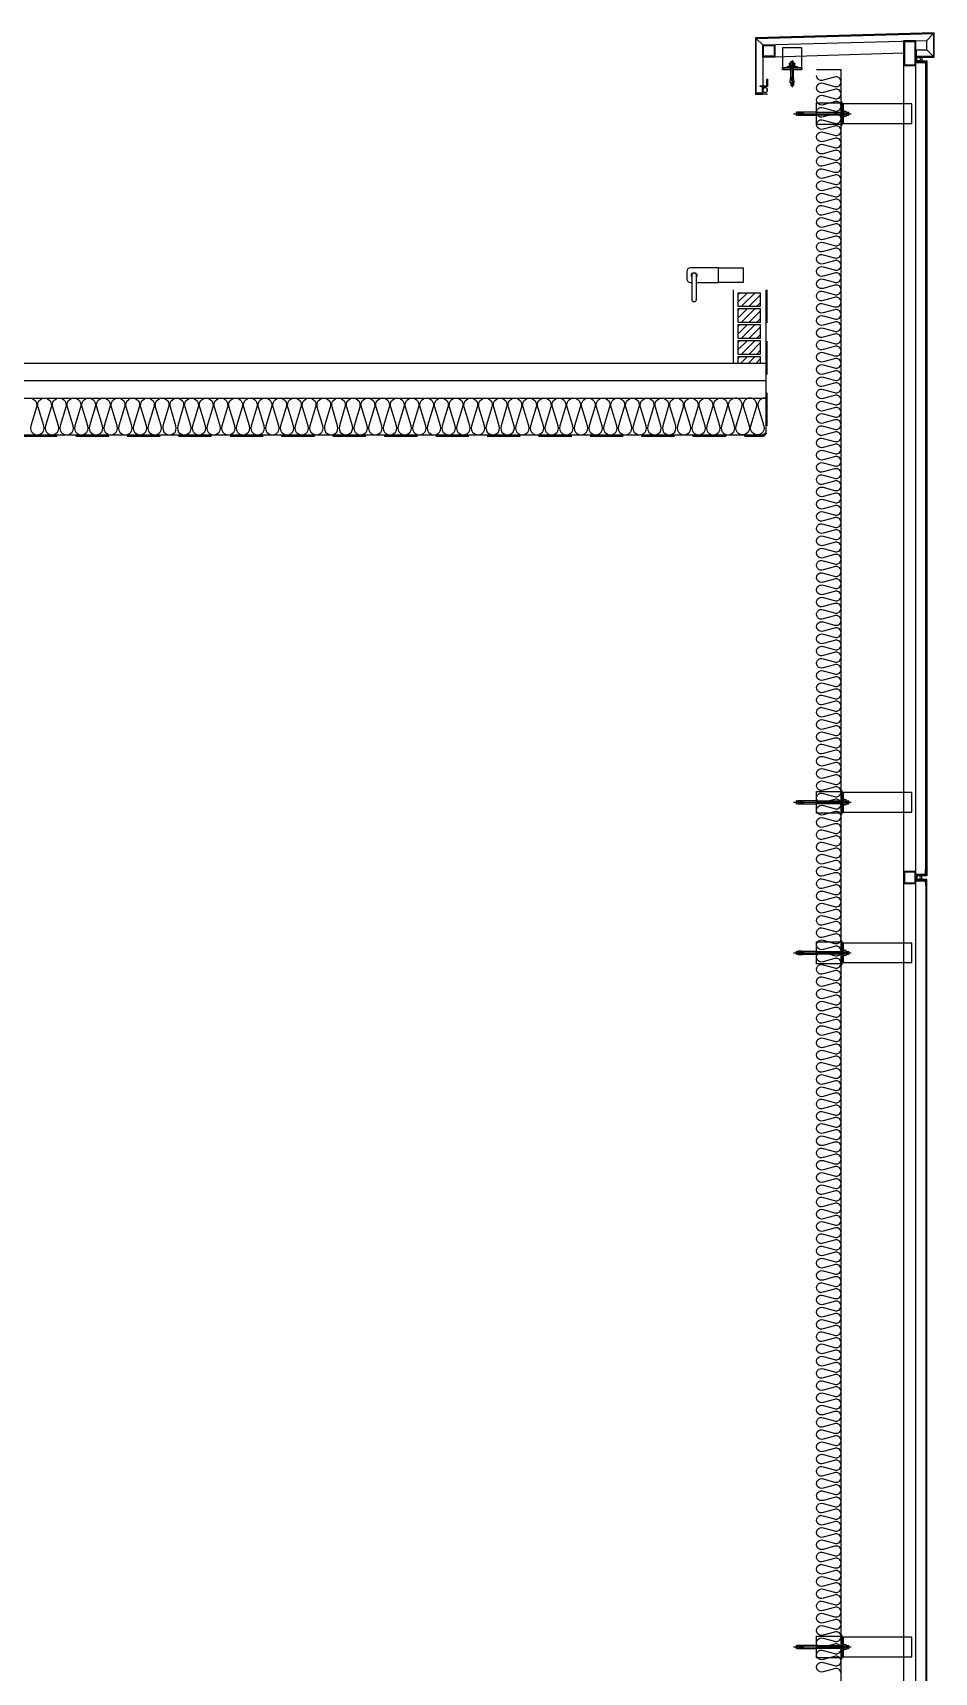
# Model space of a CAD drawing. Header units: millimetres. Extents: x 17311 to 801382, y -242618 to -104888.
# Drawn here: x 367261 to 370941, y -161025 to -154329 of the extents above; entities that cross this region are included whole.
import ezdxf

# ---------------------------------------------------------------- set-up
doc = ezdxf.new("R2010")
doc.units = ezdxf.units.MM
doc.header["$LTSCALE"] = 250
doc.linetypes.add('AUDIT_I_191120105348-3', pattern=[2.3, 1.5, -0.8])
doc.linetypes.add('HID', pattern=[2.8, 1.8, -1])
for name, color, linetype in [('0-Sheet', 7, 'Continuous'), ('A-ELE-7', 7, 'Continuous'), ('A-ETC-8', 8, 'Continuous'), ('A-FIN', 6, 'Continuous'), ('A-FIN-8', 8, 'Continuous'), ('A-FIN-9', 7, 'Continuous'), ('A-HAT', 252, 'Continuous'), ('A-HAT-WIREMESH', 9, 'g_mesh'), ('A-HID2', 4, 'AUDIT_I_191120105348-3'), ('A-WALL', 3, 'Continuous'), ('A-WP', 1, 'HID'), ('A-난간', 120, 'Continuous'), ('A-파라펫링', 7, 'Continuous'), ('ISL', 251, 'Continuous')]:
    doc.layers.add(name, color=color, linetype=linetype)
doc.styles.add('Gdim', font='')
doc.styles.get('Gdim').set_extended_font_data('Dotum')
doc.linetypes.add('g_mesh', pattern='A,10,-0.8,["X",Gdim,S=0.6,R=0,X=-0.15,Y=-0.3],-0.8', length=11.6)

# ---------------------------------------------------------------- blocks, each defined once
blk = doc.blocks.new('A$C632c858f')
at = {"layer": 'A-ETC-8'}
blk.add_arc((-2.8, 0), 24, 341.82483, 18.17517, dxfattribs=at)
blk.add_ellipse((34, 0), major_axis=(7.59, 0), ratio=0.987937, dxfattribs=at)
blk = doc.blocks.new('A$Cae507117')
at = {"layer": 'A-ETC-8'}
for points in [[(-50, 0), (-50, -50), (0, -50), (0, 0)], [(-46.8, -3.2), (-46.8, -46.8), (-3.2, -46.8), (-3.2, -3.2)]]:
    blk.add_lwpolyline(points, close=True, dxfattribs=at)
blk = doc.blocks.new('너트 M12')
for p, q in [((-9, 0), (9, 0)), ((-9.5, -9), (-9.5, -0.5)), ((9, -9.5), (-9, -9.5)), ((0, -8.3), (0, -1.2)), ((9.5, -0.5), (9.5, -9))]:
    blk.add_line(p, q)
for centre, start, end in [((-9, -0.5), 90, 180), ((-9, -9), 180, 270), ((9, -0.5), 0, 90), ((9, -9), 270, 0)]:
    blk.add_arc(centre, 0.5, start, end)
at = {"extrusion": (0, 0, -1)}
for centre, major_axis, ratio, start_param, end_param in [((-4.8, -0.9), (-4.75, 0.31), 0.185359, -0.024388, 3.141593), ((4.8, -0.9), (4.75, 0.31), 0.185108, 3.141593, 6.30754), ((-4.8, -8.6), (4.75, 0.31), 0.187111, 0, 3.166211), ((4.8, -8.6), (-4.75, 0.31), 0.185991, 3.117121, 6.283185)]:
    blk.add_ellipse(centre, major_axis=major_axis, ratio=ratio, start_param=start_param, end_param=end_param, dxfattribs=at)
blk = doc.blocks.new('A$C5ebcaad0')
at = {"layer": 'A-ETC-8'}
for p, q in [((-449, -225), (-214, -225)), ((-439, -220.5), (-439, -229.5)), ((-437, -219), (-437.5, -219)), ((-437.5, -231), (-437, -231)), ((-426, -220.5), (-437, -219)), ((-437, -231), (-426, -229.5)), ((-431.6, -219.7), (-431.6, -221.5)), ((-431.6, -228.5), (-431.6, -230.2)), ((-431.1, -222.3), (-429.3, -223.5)), ((-431.1, -227.7), (-429.3, -226.5)), ((-415.6, -218.7), (-430.6, -218.7)), ((-430.6, -231.2), (-415.6, -231.2)), ((-421.1, -224), (-427.7, -224)), ((-421.1, -226), (-427.7, -226)), ((-426, -220.5), (-412, -220.5)), ((-426, -229.5), (-412, -229.5)), ((-420.6, -223.5), (-420.6, -223)), ((-420.6, -227), (-420.6, -226.5)), ((-416.6, -227), (-416.6, -223)), ((-415.6, -218.7), (-412.6, -218.7)), ((-415.6, -231.2), (-412.6, -231.2)), ((-412.6, -218.7), (-412.6, -231.2)), ((-412, -231), (-412, -219)), ((-409, -219), (-412, -219)), ((-412, -231), (-409, -231)), ((-409, -231), (-409, -219)), ((-355, -219), (-409, -219)), ((-409, -231), (-355, -231)), ((-355, -219), (-245.5, -219)), ((-245.5, -231), (-355, -231)), ((-234.2, -229.5), (-224, -229.5)), ((-234, -219), (-225.5, -219)), ((-234, -220.5), (-224, -220.5)), ((-234, -231), (-225.5, -231)), ((-225.5, -231), (-225.5, -219)), ((-224, -220.5), (-225.5, -219)), ((-224, -229.5), (-225.5, -231)), ((-224, -229.5), (-224, -220.5))]:
    blk.add_line(p, q, dxfattribs=at)
for points in [[(-255, -180.5), (-255, -269.5), (-355, -269.5), (-355, -180.5)], [(33.5, -185), (-251.5, -185), (-251.5, -265), (33.5, -265)], [(-251.5, -265), (-245.5, -265), (-245.5, -185), (-251.5, -185)], [(-245.5, -210), (-245.5, -240), (-243.5, -240), (-243.5, -210)]]:
    blk.add_lwpolyline(points, close=True, dxfattribs=at)
blk.add_lwpolyline([(-251.5, -177.5), (-251.5, -272.5, -0.414214), (-252.5, -273.5), (-255, -273.5), (-255, -176.5), (-252.5, -176.5, -0.414214)], format="xyb", close=True, dxfattribs=at)
for centre, radius, start, end in [((-437.5, -220.5), 1.5, 90, 180), ((-437.5, -229.5), 1.5, 180, 270), ((-430.6, -219.7), 1, 90, 180), ((-430.6, -221.5), 1, 180, 236.30993), ((-430.6, -228.5), 1, 123.69007, 180), ((-430.6, -230.2), 1, 180, 270), ((-427.7, -221), 3, 236.30993, 270), ((-427.7, -229), 3, 90, 123.69007), ((-421.1, -223.5), 0.5, 270, 0), ((-421.1, -226.5), 0.5, 0, 90), ((-418.6, -223), 2, 90, 180), ((-418.6, -227), 2, 180, 270), ((-418.6, -223), 2, 0, 90), ((-418.6, -227), 2, 270, 0)]:
    blk.add_arc(centre, radius, start, end, dxfattribs=at)
at = {"layer": 'A-ETC-8', "xscale": -1, "rotation": 90}
blk.add_blockref('너트 M12', (-243.5, -225), dxfattribs=at)
blk = doc.blocks.new('M12-STUD ANCHOR')
at = {"layer": 'A-ETC-8'}
for p, q in [((17.8, 33.7), (17.8, 40.7)), ((28.2, 30.2), (18, 31.2)), ((18, 28.2), (18, 31.2)), ((18, 31.2), (29.2, 31.2)), ((28.2, 27.2), (18, 28.2)), ((28.7, 42.2), (19.2, 42.2)), ((28.7, 32.2), (19.2, 32.2)), ((22.7, 48), (23.9, 49.2)), ((34.7, 48), (22.7, 48)), ((22.7, -20.8), (22.7, 48)), ((23.3, 33.7), (23.3, 40.7)), ((33.5, 49.2), (23.9, 49.2)), ((23.9, -20.8), (23.9, 49.2)), ((28.2, 27.2), (28.2, 30.2)), ((39.5, 28.2), (28.2, 28.2)), ((28.7, 54.2), (28.7, -55.8)), ((28.7, 42.2), (38.2, 42.2)), ((28.7, 32.2), (38.2, 32.2)), ((29.2, 29.2), (29.2, 32.2)), ((39.5, 31.2), (29.2, 32.2)), ((39.5, 28.2), (29.2, 29.2)), ((33.5, 49.2), (34.7, 48)), ((33.5, -20.8), (33.5, 49.2)), ((34.2, 33.7), (34.2, 40.7)), ((34.7, -20.8), (34.7, 48)), ((39.5, 28.2), (39.5, 31.2)), ((39.7, 33.7), (39.7, 40.7)), ((20.5, -38.8), (21.7, -20.8)), ((28.7, -38.8), (20.5, -38.8)), ((21.7, -20.8), (24.3, -20.8)), ((22.7, -18.4), (34.7, -18.4)), ((22.7, -38.8), (22.7, -48.4)), ((22.7, -41.2), (34.7, -41.2)), ((22.7, -42.4), (34.7, -42.4)), ((22.7, -48.4), (28.7, -48.4)), ((28.7, -50.8), (22.7, -48.4)), ((28.7, -20.8), (24.8, -20.8)), ((25.8, -32.3), (32, -26.1)), ((26.2, -32.6), (32.3, -26.5)), ((31.1, -35.9), (27.5, -35.9)), ((31.1, -36.4), (27.5, -36.4)), ((35.7, -20.8), (28.7, -20.8)), ((31.1, -38.8), (28.7, -38.8)), ((28.7, -50.8), (34.7, -48.4)), ((34.7, -48.4), (28.7, -48.4)), ((32.3, -38.8), (36.9, -38.8)), ((34.7, -38.8), (34.7, -48.4)), ((36.9, -38.8), (35.7, -20.8))]:
    blk.add_line(p, q, dxfattribs=at)
for centre, radius, start, end in [((19.2, 40.7), 1.47, 90, 180), ((19.2, 33.7), 1.47, 180, 270), ((21.8, 40.7), 1.47, 360, 90), ((21.8, 33.7), 1.47, 270, 360), ((24.7, 40.7), 1.47, 90, 180), ((24.7, 33.7), 1.47, 180, 270), ((32.8, 40.7), 1.47, 360, 90), ((32.8, 33.7), 1.47, 270, 360), ((35.7, 40.7), 1.47, 90, 180), ((35.7, 33.7), 1.47, 180, 270), ((38.2, 40.7), 1.47, 360, 90), ((38.2, 33.7), 1.47, 270, 360), ((27.7, -21.9), 3.6, 161.96222, 315), ((27.7, -21.9), 3.12, 159.06665, 315), ((27.5, -34), 2.4, 135, 270), ((27.5, -34), 1.92, 135, 270), ((31.1, -25.3), 1.68, 315, 135), ((31.1, -25.3), 1.2, 315, 135), ((31.1, -37.6), 1.68, 314.41531, 90), ((31.1, -37.6), 1.2, 270, 90)]:
    blk.add_arc(centre, radius, start, end, dxfattribs=at)
blk = doc.blocks.new('A$C7453124a')
at = {"layer": 'A-ETC-8'}
for points in [[(-40, 88.4), (40, 88.4), (40, 0), (-40, 0)], [(-40, 8), (-40, 0), (40, 0), (40, 8)], [(-20, 8), (20, 8), (20, 12), (-20, 12)]]:
    blk.add_lwpolyline(points, close=True, dxfattribs=at)
blk.add_blockref('M12-STUD ANCHOR', (-28.7, -16.2), dxfattribs=at)
blk = doc.blocks.new('A$C74a2a393')
at = {"layer": 'A-ETC-8', "elevation": 0}
for points in [[(-50, -100), (-50, 0), (0, 0), (0, -100)], [(-46.8, -96.8), (-46.8, -3.2), (-3.2, -3.2), (-3.2, -96.8)]]:
    blk.add_lwpolyline(points, close=True, dxfattribs=at)
blk = doc.blocks.new('A$C2469f73b')
at = {"layer": '0-Sheet'}
for p, q in [((247, -97), (247, 127.1)), ((250, 130), (250, -100)), ((208, -73), (208, -70)), ((208, -70), (220, -70)), ((220, -73), (208, -73)), ((220, -100), (220, -73)), ((250, -100), (220, -100)), ((223, -70), (223, -97)), ((223, -97), (247, -97))]:
    blk.add_line(p, q, dxfattribs=at)
at = {"layer": 'A-ETC-8'}
for p, q in [((-450, 119.2), (-477, 147)), ((-477, 53), (-450, 80)), ((220, 100.9), (-450, 119.2)), ((-408, 53), (-408, 80)), ((218.5, 50.9), (-355, 67.8)), ((220, 100.9), (247, 127)), ((220, 50.9), (220, -70))]:
    blk.add_line(p, q, dxfattribs=at)
blk.add_lwpolyline([(-408, 80), (-450, 80), (-450, 119.2)], dxfattribs=at)
blk.add_lwpolyline([(-442, 31), (-407, 31), (-407, 42), (-405, 42), (-405, 29), (-440.3, 29, -0.226541), (-444, 25.3), (-444, 10.6), (-446, 10.6), (-446, 27, 0.414214)], format="xyb", close=True, dxfattribs=at)
blk.add_lwpolyline([(200, -70), (230, -70), (230, -67), (203, -67), (203, -40), (200, -40)], close=True, dxfattribs=at)
blk.add_arc((210, -163.7), 64.5, 81.08429, 98.91571, dxfattribs=at)
blk.add_ellipse((210, -83.5), major_axis=(0, 10), ratio=0.999542, dxfattribs=at)
at = {"layer": 'A-FIN-9'}
for p, q in [((-480, 50), (-480, 150)), ((-480, 150), (250, 130)), ((247, 127), (-477, 147)), ((-477, 147), (-477, 53)), ((-408, 50), (-480, 50)), ((-477, 53), (-405, 53)), ((-408, 43), (-408, 50)), ((-405, 43), (-408, 43)), ((-405, 53), (-405, 43))]:
    blk.add_line(p, q, dxfattribs=at)
at = {"layer": 'A-ETC-8'}
for name, p in [('A$C74a2a393', (-355, 116.6)), ('A$C7453124a', (100, 0)), ('A$Cae507117', (220, 100.9))]:
    blk.add_blockref(name, p, dxfattribs=at)
at = {"layer": 'A-ETC-8', "xscale": -1, "rotation": 180}
blk.add_blockref('A$C632c858f', (-450, 42.5), dxfattribs=at)
blk = doc.blocks.new('C49BE3F48')
at = {"layer": 'A-ELE-7', "color": 8}
blk.add_arc((100.4, -75), 11, 324.9032, 215.0968, dxfattribs=at)
at = {"layer": 'A-ETC-8', "color": 8, "elevation": 0}
blk.add_lwpolyline([(91.4, -105), (0, -105), (0, -45), (115, -45, -0.414214), (130, -60), (130, -90, -0.414214), (115, -105), (109.4, -105)], format="xyb", dxfattribs=at)
at = {"layer": 'A-HID2', "color": 5, "elevation": 0}
blk.add_lwpolyline([(0, -45), (-100, -45), (-100, -105), (0, -105)], dxfattribs=at)
at = {"layer": 'A-난간', "color": 8}
for p, q in [((91.4, -75), (91.4, -175)), ((109.4, -75), (109.4, -175))]:
    blk.add_line(p, q, dxfattribs=at)
for centre, start, end in [((100.4, -75), 0, 180), ((100.4, -175), 180, 0)]:
    blk.add_arc(centre, 9, start, end, dxfattribs=at)

msp = doc.modelspace()

# ---------------------------------------------------------------- hatches: boundary and pattern name
at = {"layer": 'A-HAT', "lineweight": -3}
h = msp.add_hatch(dxfattribs=at)
h.set_pattern_fill('ANSI31', color=256, scale=7, style=0)
h.set_pattern_definition([(45, (286441.855, -153069.361), (-15.715448, 15.715448), [])])
h.paths.add_polyline_path([(370140.7, -155391), (370230.7, -155391), (370230.7, -155448), (370140.7, -155448)])
h = msp.add_hatch(dxfattribs=at)
h.set_pattern_fill('ANSI31', color=256, scale=7, style=0)
h.set_pattern_definition([(45, (286441.855, -153134.361), (-15.715448, 15.715448), [])])
h.paths.add_polyline_path([(370140.7, -155456), (370230.7, -155456), (370230.7, -155513), (370140.7, -155513)])
h = msp.add_hatch(dxfattribs=at)
h.set_pattern_fill('ANSI31', color=256, scale=7, style=0)
h.set_pattern_definition([(45, (286441.855, -153199.361), (-15.715448, 15.715448), [])])
h.paths.add_polyline_path([(370140.7, -155521), (370230.7, -155521), (370230.7, -155578), (370140.7, -155578)])
h = msp.add_hatch(dxfattribs=at)
h.set_pattern_fill('ANSI31', color=256, scale=7, style=0)
h.set_pattern_definition([(45, (286441.855, -153264.361), (-15.715448, 15.715448), [])])
h.paths.add_polyline_path([(370140.7, -155586), (370230.7, -155586), (370230.7, -155643), (370140.7, -155643)])
h = msp.add_hatch(dxfattribs=at)
h.set_pattern_fill('ANSI31', color=256, scale=7, style=0)
h.set_pattern_definition([(45, (286441.855, -153329.361), (-15.715448, 15.715448), [])])
h.paths.add_polyline_path([(370140.7, -155651), (370230.7, -155651), (370230.7, -155679.5), (370140.7, -155679.5)])

# ---------------------------------------------------------------- linework, layer by layer
at = {"layer": 'A-ETC-8'}
for p, q in [((370815.7, -154461.7), (370815.7, -200799.5)), ((370865.7, -200799.5), (370865.7, -154461.7))]:
    msp.add_line(p, q, dxfattribs=at)
at = {"layer": 'A-ETC-8', "elevation": 0}
for points in [[(370902.7, -157768), (370867.7, -157768), (370867.7, -157779), (370865.7, -157779), (370865.7, -157766), (370901, -157766, -0.226541), (370904.7, -157762.3), (370904.7, -157747.6), (370906.7, -157747.6), (370906.7, -157764, 0.414214)], [(370902.7, -157791), (370867.7, -157791), (370867.7, -157780), (370865.7, -157780), (370865.7, -157793), (370901, -157793, 0.226541), (370904.7, -157796.6), (370904.7, -157811.3), (370906.7, -157811.3), (370906.7, -157795, -0.414214)]]:
    msp.add_lwpolyline(points, format="xyb", close=True, dxfattribs=at)
at = {"layer": 'A-FIN'}
for p, q in [((370120.7, -155679.5), (370120.7, -155379.5)), ((370252.7, -155679.5), (364578.7, -155679.5))]:
    msp.add_line(p, q, dxfattribs=at)
for points in [[(370869.7, -154448.5), (370869.7, -154444.5), (370910.7, -154444.5), (370910.7, -157772), (370869.7, -157772), (370869.7, -157768), (370906.7, -157768), (370906.7, -154448.5), (370869.7, -154448.5)], [(370869.7, -161218), (370869.7, -161222), (370910.7, -161222), (370910.7, -157787), (370869.7, -157787), (370869.7, -157791), (370906.7, -157791), (370906.7, -161218), (370869.7, -161218)]]:
    msp.add_lwpolyline(points, close=True, dxfattribs=at)
at = {"layer": 'A-FIN-8'}
for p, q in [((370252.7, -155379.5, 0), (370252.7, -155961.3, 0)), ((370252.7, -155379.5, 0), (370252.7, -155961.3, 0)), ((364078.9, -155971.5), (370242.4, -155971.5)), ((370242.4, -155971.5, 0), (370252.7, -155961.3, 0))]:
    msp.add_line(p, q, dxfattribs=at)
at = {"layer": 'A-HAT-WIREMESH', "ltscale": 0.6}
msp.add_line((370252.7, -155750.5), (364068.7, -155750.5), dxfattribs=at)
at = {"layer": 'A-WALL'}
for points in [[(370230.7, -155391), (370230.7, -155448), (370140.7, -155448), (370140.7, -155391)], [(370230.7, -155456), (370230.7, -155513), (370140.7, -155513), (370140.7, -155456)], [(370230.7, -155521), (370230.7, -155578), (370140.7, -155578), (370140.7, -155521)], [(370230.7, -155586), (370230.7, -155643), (370140.7, -155643), (370140.7, -155586)], [(370230.7, -155651), (370230.7, -155679.5), (370140.7, -155679.5), (370140.7, -155651)]]:
    msp.add_lwpolyline(points, close=True, dxfattribs=at)
at = {"layer": 'A-WP', "ltscale": 0.3}
for p, q in [((370257.7, -155379.5, 0), (370257.7, -155964.3, 0)), ((364075.8, -155976.5), (370245.5, -155976.5)), ((370245.5, -155976.5, 0), (370257.7, -155964.3, 0))]:
    msp.add_line(p, q, dxfattribs=at)
at = {"layer": 'ISL'}
for p, q in [((370460.7, -154479.5), (370560.7, -154479.5)), ((370560.7, -202279.5), (370560.7, -154479.5)), ((364068.7, -155821.5), (370252.7, -155821.5))]:
    msp.add_line(p, q, dxfattribs=at)
msp.add_lwpolyline([(370560.7, -161029.5, 0.524856), (370533.6, -161010.8), (370487.8, -161023.2, -1.449198), (370487.8, -160985.8), (370533.6, -160998.2, 0.524856), (370560.7, -160979.5, 0.524856), (370533.6, -160960.8), (370487.8, -160973.2, -1.449198), (370487.8, -160935.8), (370533.6, -160948.2, 0.524856), (370560.7, -160929.5, 0.524856), (370533.6, -160910.8), (370487.8, -160923.2, -1.449198), (370487.8, -160885.8), (370533.6, -160898.2, 0.524856), (370560.7, -160879.5, 0.524856), (370533.6, -160860.8), (370487.8, -160873.2, -1.449198), (370487.8, -160835.8), (370533.6, -160848.2, 0.524856), (370560.7, -160829.5, 0.524856), (370533.6, -160810.8), (370487.8, -160823.2, -1.449198), (370487.8, -160785.8), (370533.6, -160798.2, 0.524856), (370560.7, -160779.5, 0.524856), (370533.6, -160760.8), (370487.8, -160773.2, -1.449198), (370487.8, -160735.8), (370533.6, -160748.2, 0.524856), (370560.7, -160729.5, 0.524856), (370533.6, -160710.8), (370487.8, -160723.2, -1.449198), (370487.8, -160685.8), (370533.6, -160698.2, 0.524856), (370560.7, -160679.5, 0.524856), (370533.6, -160660.8), (370487.8, -160673.2, -1.449198), (370487.8, -160635.8), (370533.6, -160648.2, 0.524856), (370560.7, -160629.5, 0.524856), (370533.6, -160610.8), (370487.8, -160623.2, -1.449198), (370487.8, -160585.8), (370533.6, -160598.2, 0.524856), (370560.7, -160579.5, 0.524856), (370533.6, -160560.8), (370487.8, -160573.2, -1.449198), (370487.8, -160535.8), (370533.6, -160548.2, 0.524856), (370560.7, -160529.5, 0.524856), (370533.6, -160510.8), (370487.8, -160523.2, -1.449198), (370487.8, -160485.8), (370533.6, -160498.2, 0.524856), (370560.7, -160479.5, 0.524856), (370533.6, -160460.8), (370487.8, -160473.2, -1.449198), (370487.8, -160435.8), (370533.6, -160448.2, 0.524856), (370560.7, -160429.5, 0.524856), (370533.6, -160410.8), (370487.8, -160423.2, -1.449198), (370487.8, -160385.8), (370533.6, -160398.2, 0.524856), (370560.7, -160379.5, 0.524856), (370533.6, -160360.8), (370487.8, -160373.2, -1.449198), (370487.8, -160335.8), (370533.6, -160348.2, 0.524856), (370560.7, -160329.5, 0.524856), (370533.6, -160310.8), (370487.8, -160323.2, -0.524933), (370460.7, -160304.5, -0.524933), (370487.8, -160285.8), (370533.6, -160298.2, 0.524856), (370560.7, -160279.5, 0.524856), (370533.6, -160260.8), (370487.8, -160273.2, -1.449198), (370487.8, -160235.8), (370533.6, -160248.2, 0.524856), (370560.7, -160229.5, 0.524856), (370533.6, -160210.8), (370487.8, -160223.2, -1.449198), (370487.8, -160185.8), (370533.6, -160198.2, 0.524856), (370560.7, -160179.5, 0.524856), (370533.6, -160160.8), (370487.8, -160173.2, -1.449198), (370487.8, -160135.8), (370533.6, -160148.2, 0.524856), (370560.7, -160129.5, 0.524856), (370533.6, -160110.8), (370487.8, -160123.2, -1.449198), (370487.8, -160085.8), (370533.6, -160098.2, 0.524856), (370560.7, -160079.5, 0.524856), (370533.6, -160060.8), (370487.8, -160073.2, -1.449198), (370487.8, -160035.8), (370533.6, -160048.2, 0.524856), (370560.7, -160029.5, 0.524856), (370533.6, -160010.8), (370487.8, -160023.2, -1.449198), (370487.8, -159985.8), (370533.6, -159998.2, 0.524856), (370560.7, -159979.5, 0.524856), (370533.6, -159960.8), (370487.8, -159973.2, -1.449198), (370487.8, -159935.8), (370533.6, -159948.2, 0.524856), (370560.7, -159929.5, 0.524856), (370533.6, -159910.8), (370487.8, -159923.2, -1.449198), (370487.8, -159885.8), (370533.6, -159898.2, 0.524856), (370560.7, -159879.5, 0.524856), (370533.6, -159860.8), (370487.8, -159873.2, -1.449198), (370487.8, -159835.8), (370533.6, -159848.2, 0.524856), (370560.7, -159829.5, 0.524856), (370533.6, -159810.8), (370487.8, -159823.2, -1.449198), (370487.8, -159785.8), (370533.6, -159798.2, 0.524856), (370560.7, -159779.5, 0.524856), (370533.6, -159760.8), (370487.8, -159773.2, -1.449198), (370487.8, -159735.8), (370533.6, -159748.2, 0.524856), (370560.7, -159729.5, 0.524856), (370533.6, -159710.8), (370487.8, -159723.2, -1.449198), (370487.8, -159685.8), (370533.6, -159698.2, 0.524856), (370560.7, -159679.5, 0.524856), (370533.6, -159660.8), (370487.8, -159673.2, -1.449198), (370487.8, -159635.8), (370533.6, -159648.2, 0.524856), (370560.7, -159629.5, 0.524856), (370533.6, -159610.8), (370487.8, -159623.2, -1.449198), (370487.8, -159585.8), (370533.6, -159598.2, 0.524856), (370560.7, -159579.5, 0.524856), (370533.6, -159560.8), (370487.8, -159573.2, -1.449198), (370487.8, -159535.8), (370533.6, -159548.2, 0.524856), (370560.7, -159529.5, 0.524856), (370533.6, -159510.8), (370487.8, -159523.2, -1.449198), (370487.8, -159485.8), (370533.6, -159498.2, 0.524856), (370560.7, -159479.5, 0.524856), (370533.6, -159460.8), (370487.8, -159473.2, -1.449198), (370487.8, -159435.8), (370533.6, -159448.2, 0.524856), (370560.7, -159429.5, 0.524856), (370533.6, -159410.8), (370487.8, -159423.2, -1.449198), (370487.8, -159385.8), (370533.6, -159398.2, 0.524856), (370560.7, -159379.5, 0.524856), (370533.6, -159360.8), (370487.8, -159373.2, -1.449198), (370487.8, -159335.8), (370533.6, -159348.2, 0.524856), (370560.7, -159329.5, 0.524856), (370533.6, -159310.8), (370487.8, -159323.2, -1.449198), (370487.8, -159285.8), (370533.6, -159298.2, 0.524856), (370560.7, -159279.5, 0.524856), (370533.6, -159260.8), (370487.8, -159273.2, -1.449198), (370487.8, -159235.8), (370533.6, -159248.2, 0.524856), (370560.7, -159229.5, 0.524856), (370533.6, -159210.8), (370487.8, -159223.2, -1.449198), (370487.8, -159185.8), (370533.6, -159198.2, 0.524856), (370560.7, -159179.5, 0.524856), (370533.6, -159160.8), (370487.8, -159173.2, -1.449198), (370487.8, -159135.8), (370533.6, -159148.2, 0.524856), (370560.7, -159129.5, 0.524856), (370533.6, -159110.8), (370487.8, -159123.2, -1.449198), (370487.8, -159085.8), (370533.6, -159098.2, 0.524856), (370560.7, -159079.5, 0.524856), (370533.6, -159060.8), (370487.8, -159073.2, -1.449198), (370487.8, -159035.8), (370533.6, -159048.2, 0.524856), (370560.7, -159029.5, 0.524856), (370533.6, -159010.8), (370487.8, -159023.2, -1.449198), (370487.8, -158985.8), (370533.6, -158998.2, 0.524856), (370560.7, -158979.5, 0.524856), (370533.6, -158960.8), (370487.8, -158973.2, -1.449198), (370487.8, -158935.8), (370533.6, -158948.2, 0.524856), (370560.7, -158929.5, 0.524856), (370533.6, -158910.8), (370487.8, -158923.2, -1.449198), (370487.8, -158885.8), (370533.6, -158898.2, 0.524856), (370560.7, -158879.5, 0.524856), (370533.6, -158860.8), (370487.8, -158873.2, -1.449198), (370487.8, -158835.8), (370533.6, -158848.2, 0.524856), (370560.7, -158829.5, 0.524856), (370533.6, -158810.8), (370487.8, -158823.2, -1.449198), (370487.8, -158785.8), (370533.6, -158798.2, 0.524856), (370560.7, -158779.5, 0.524856), (370533.6, -158760.8), (370487.8, -158773.2, -1.449198), (370487.8, -158735.8), (370533.6, -158748.2, 0.524856), (370560.7, -158729.5, 0.524856), (370533.6, -158710.8), (370487.8, -158723.2, -1.449198), (370487.8, -158685.8), (370533.6, -158698.2, 0.524856), (370560.7, -158679.5, 0.524856), (370533.6, -158660.8), (370487.8, -158673.2, -1.449198), (370487.8, -158635.8), (370533.6, -158648.2, 0.524856), (370560.7, -158629.5, 0.524856), (370533.6, -158610.8), (370487.8, -158623.2, -1.449198), (370487.8, -158585.8), (370533.6, -158598.2, 0.524856), (370560.7, -158579.5, 0.524856), (370533.6, -158560.8), (370487.8, -158573.2, -1.449198), (370487.8, -158535.8), (370533.6, -158548.2, 0.524856), (370560.7, -158529.5, 0.524856), (370533.6, -158510.8), (370487.8, -158523.2, -1.449198), (370487.8, -158485.8), (370533.6, -158498.2, 0.524856), (370560.7, -158479.5, 0.524856), (370533.6, -158460.8), (370487.8, -158473.2, -1.449198), (370487.8, -158435.8), (370533.6, -158448.2, 0.524856), (370560.7, -158429.5, 0.524856), (370533.6, -158410.8), (370487.8, -158423.2, -1.449198), (370487.8, -158385.8), (370533.6, -158398.2, 0.524856), (370560.7, -158379.5, 0.524856), (370533.6, -158360.8), (370487.8, -158373.2, -1.449198), (370487.8, -158335.8), (370533.6, -158348.2, 0.524856), (370560.7, -158329.5, 0.524856), (370533.6, -158310.8), (370487.8, -158323.2, -1.449198), (370487.8, -158285.8), (370533.6, -158298.2, 0.524856), (370560.7, -158279.5, 0.524856), (370533.6, -158260.8), (370487.8, -158273.2, -1.449198), (370487.8, -158235.8), (370533.6, -158248.2, 0.524856), (370560.7, -158229.5, 0.524856), (370533.6, -158210.8), (370487.8, -158223.2, -1.449198), (370487.8, -158185.8), (370533.6, -158198.2, 0.524856), (370560.7, -158179.5, 0.524856), (370533.6, -158160.8), (370487.8, -158173.2, -1.449198), (370487.8, -158135.8), (370533.6, -158148.2, 0.524856), (370560.7, -158129.5, 0.524856), (370533.6, -158110.8), (370487.8, -158123.2, -1.449198), (370487.8, -158085.8), (370533.6, -158098.2, 0.524856), (370560.7, -158079.5, 0.524856), (370533.6, -158060.8), (370487.8, -158073.2, -1.449198), (370487.8, -158035.8), (370533.6, -158048.2, 0.524856), (370560.7, -158029.5, 0.524856), (370533.6, -158010.8), (370487.8, -158023.2, -1.449198), (370487.8, -157985.8), (370533.6, -157998.2, 0.524856), (370560.7, -157979.5, 0.524856), (370533.6, -157960.8), (370487.8, -157973.2, -1.449198), (370487.8, -157935.8), (370533.6, -157948.2, 0.524856), (370560.7, -157929.5, 0.524856), (370533.6, -157910.8), (370487.8, -157923.2, -1.449198), (370487.8, -157885.8), (370533.6, -157898.2, 0.524856), (370560.7, -157879.5, 0.524856), (370533.6, -157860.8), (370487.8, -157873.2, -1.449198), (370487.8, -157835.8), (370533.6, -157848.2, 0.524856), (370560.7, -157829.5, 0.524856), (370533.6, -157810.8), (370487.8, -157823.2, -1.449198), (370487.8, -157785.8), (370533.6, -157798.2, 0.524856), (370560.7, -157779.5, 0.524856), (370533.6, -157760.8), (370487.8, -157773.2, -1.449198), (370487.8, -157735.8), (370533.6, -157748.2, 0.524856), (370560.7, -157729.5, 0.524856), (370533.6, -157710.8), (370487.8, -157723.2, -1.449198), (370487.8, -157685.8), (370533.6, -157698.2, 0.524856), (370560.7, -157679.5, 0.524856), (370533.6, -157660.8), (370487.8, -157673.2, -1.449198), (370487.8, -157635.8), (370533.6, -157648.2, 0.524856), (370560.7, -157629.5, 0.524856), (370533.6, -157610.8), (370487.8, -157623.2, -1.449198), (370487.8, -157585.8), (370533.6, -157598.2, 0.524856), (370560.7, -157579.5, 0.524856), (370533.6, -157560.8), (370487.8, -157573.2, -1.449198), (370487.8, -157535.8), (370533.6, -157548.2, 0.524856), (370560.7, -157529.5, 0.524856), (370533.6, -157510.8), (370487.8, -157523.2, -1.449198), (370487.8, -157485.8), (370533.6, -157498.2, 0.524856), (370560.7, -157479.5, 0.524856), (370533.6, -157460.8), (370487.8, -157473.2, -1.449198), (370487.8, -157435.8), (370533.6, -157448.2, 0.524856), (370560.7, -157429.5, 0.524856), (370533.6, -157410.8), (370487.8, -157423.2, -1.449198), (370487.8, -157385.8), (370533.6, -157398.2, 0.524856), (370560.7, -157379.5, 0.524856), (370533.6, -157360.8), (370487.8, -157373.2, -1.449198), (370487.8, -157335.8), (370533.6, -157348.2, 0.524856), (370560.7, -157329.5, 0.524856), (370533.6, -157310.8), (370487.8, -157323.2, -1.449198), (370487.8, -157285.8), (370533.6, -157298.2, 0.524856), (370560.7, -157279.5, 0.524856), (370533.6, -157260.8), (370487.8, -157273.2, -1.449198), (370487.8, -157235.8), (370533.6, -157248.2, 0.524856), (370560.7, -157229.5, 0.524856), (370533.6, -157210.8), (370487.8, -157223.2, -1.449198), (370487.8, -157185.8), (370533.6, -157198.2, 0.524856), (370560.7, -157179.5, 0.524856), (370533.6, -157160.8), (370487.8, -157173.2, -1.449198), (370487.8, -157135.8), (370533.6, -157148.2, 0.524856), (370560.7, -157129.5, 0.524856), (370533.6, -157110.8), (370487.8, -157123.2, -1.449198), (370487.8, -157085.8), (370533.6, -157098.2, 0.524856), (370560.7, -157079.5, 0.524856), (370533.6, -157060.8), (370487.8, -157073.2, -1.449198), (370487.8, -157035.8), (370533.6, -157048.2, 0.524856), (370560.7, -157029.5, 0.524856), (370533.6, -157010.8), (370487.8, -157023.2, -1.449198), (370487.8, -156985.8), (370533.6, -156998.2, 0.524856), (370560.7, -156979.5, 0.524856), (370533.6, -156960.8), (370487.8, -156973.2, -1.449198), (370487.8, -156935.8), (370533.6, -156948.2, 0.524856), (370560.7, -156929.5, 0.524856), (370533.6, -156910.8), (370487.8, -156923.2, -1.449198), (370487.8, -156885.8), (370533.6, -156898.2, 0.524856), (370560.7, -156879.5, 0.524856), (370533.6, -156860.8), (370487.8, -156873.2, -1.449198), (370487.8, -156835.8), (370533.6, -156848.2, 0.524856), (370560.7, -156829.5, 0.524856), (370533.6, -156810.8), (370487.8, -156823.2, -1.449198), (370487.8, -156785.8), (370533.6, -156798.2, 0.524856), (370560.7, -156779.5, 0.524856), (370533.6, -156760.8), (370487.8, -156773.2, -1.449198), (370487.8, -156735.8), (370533.6, -156748.2, 0.524856), (370560.7, -156729.5, 0.524856), (370533.6, -156710.8), (370487.8, -156723.2, -1.449198), (370487.8, -156685.8), (370533.6, -156698.2, 0.524856), (370560.7, -156679.5, 0.524856), (370533.6, -156660.8), (370487.8, -156673.2, -1.449198), (370487.8, -156635.8), (370533.6, -156648.2, 0.524856), (370560.7, -156629.5, 0.524856), (370533.6, -156610.8), (370487.8, -156623.2, -1.449198), (370487.8, -156585.8), (370533.6, -156598.2, 0.524856), (370560.7, -156579.5, 0.524856), (370533.6, -156560.8), (370487.8, -156573.2, -1.449198), (370487.8, -156535.8), (370533.6, -156548.2, 0.524856), (370560.7, -156529.5, 0.524856), (370533.6, -156510.8), (370487.8, -156523.2, -1.449198), (370487.8, -156485.8), (370533.6, -156498.2, 0.524856), (370560.7, -156479.5, 0.524856), (370533.6, -156460.8), (370487.8, -156473.2, -1.449198), (370487.8, -156435.8), (370533.6, -156448.2, 0.524856), (370560.7, -156429.5, 0.524856), (370533.6, -156410.8), (370487.8, -156423.2, -1.449198), (370487.8, -156385.8), (370533.6, -156398.2, 0.524856), (370560.7, -156379.5, 0.524856), (370533.6, -156360.8), (370487.8, -156373.2, -1.449198), (370487.8, -156335.8), (370533.6, -156348.2, 0.524856), (370560.7, -156329.5, 0.524856), (370533.6, -156310.8), (370487.8, -156323.2, -1.449198), (370487.8, -156285.8), (370533.6, -156298.2, 0.524856), (370560.7, -156279.5, 0.524856), (370533.6, -156260.8), (370487.8, -156273.2, -1.449198), (370487.8, -156235.8), (370533.6, -156248.2, 0.524856), (370560.7, -156229.5, 0.524856), (370533.6, -156210.8), (370487.8, -156223.2, -1.449198), (370487.8, -156185.8), (370533.6, -156198.2, 0.524856), (370560.7, -156179.5, 0.524856), (370533.6, -156160.8), (370487.8, -156173.2, -1.449198), (370487.8, -156135.8), (370533.6, -156148.2, 0.524856), (370560.7, -156129.5, 0.524856), (370533.6, -156110.8), (370487.8, -156123.2, -1.449198), (370487.8, -156085.8), (370533.6, -156098.2, 0.524856), (370560.7, -156079.5, 0.524856), (370533.6, -156060.8), (370487.8, -156073.2, -1.449198), (370487.8, -156035.8), (370533.6, -156048.2, 0.524856), (370560.7, -156029.5, 0.524856), (370533.6, -156010.8), (370487.8, -156023.2, -1.449198), (370487.8, -155985.8), (370533.6, -155998.2, 0.524856), (370560.7, -155979.5, 0.524856), (370533.6, -155960.8), (370487.8, -155973.2, -1.449198), (370487.8, -155935.8), (370533.6, -155948.2, 0.524856), (370560.7, -155929.5, 0.524856), (370533.6, -155910.8), (370487.8, -155923.2, -1.449198), (370487.8, -155885.8), (370533.6, -155898.2, 0.524856), (370560.7, -155879.5, 0.524856), (370533.6, -155860.8), (370487.8, -155873.2, -1.449198), (370487.8, -155835.8), (370533.6, -155848.2, 0.524856), (370560.7, -155829.5, 0.524856), (370533.6, -155810.8), (370487.8, -155823.2, -1.449198), (370487.8, -155785.8), (370533.6, -155798.2, 0.524856), (370560.7, -155779.5, 0.524856), (370533.6, -155760.8), (370487.8, -155773.2, -1.449198), (370487.8, -155735.8), (370533.6, -155748.2, 0.524856), (370560.7, -155729.5, 0.524856), (370533.6, -155710.8), (370487.8, -155723.2, -1.449198), (370487.8, -155685.8), (370533.6, -155698.2, 0.524856), (370560.7, -155679.5, 0.524856), (370533.6, -155660.8), (370487.8, -155673.2, -1.449198), (370487.8, -155635.8), (370533.6, -155648.2, 0.524856), (370560.7, -155629.5, 0.524856), (370533.6, -155610.8), (370487.8, -155623.2, -1.449198), (370487.8, -155585.8), (370533.6, -155598.2, 0.524856), (370560.7, -155579.5, 0.524856), (370533.6, -155560.8), (370487.8, -155573.2, -1.449198), (370487.8, -155535.8), (370533.6, -155548.2, 0.524856), (370560.7, -155529.5, 0.524856), (370533.6, -155510.8), (370487.8, -155523.2, -1.449198), (370487.8, -155485.8), (370533.6, -155498.2, 0.524856), (370560.7, -155479.5, 0.524856), (370533.6, -155460.8), (370487.8, -155473.2, -1.449198), (370487.8, -155435.8), (370533.6, -155448.2, 0.524856), (370560.7, -155429.5, 0.524856), (370533.6, -155410.8), (370487.8, -155423.2, -1.449198), (370487.8, -155385.8), (370533.6, -155398.2, 0.524856), (370560.7, -155379.5, 0.524856), (370533.6, -155360.8), (370487.8, -155373.2, -1.449198), (370487.8, -155335.8), (370533.6, -155348.2, 0.524856), (370560.7, -155329.5, 0.524856), (370533.6, -155310.8), (370487.8, -155323.2, -1.449198), (370487.8, -155285.8), (370533.6, -155298.2, 0.524856), (370560.7, -155279.5, 0.524856), (370533.6, -155260.8), (370487.8, -155273.2, -1.449198), (370487.8, -155235.8), (370533.6, -155248.2, 0.524856), (370560.7, -155229.5, 0.524856), (370533.6, -155210.8), (370487.8, -155223.2, -1.449198), (370487.8, -155185.8), (370533.6, -155198.2, 0.524856), (370560.7, -155179.5, 0.524856), (370533.6, -155160.8), (370487.8, -155173.2, -1.449198), (370487.8, -155135.8), (370533.6, -155148.2, 0.524856), (370560.7, -155129.5, 0.524856), (370533.6, -155110.8), (370487.8, -155123.2, -1.449198), (370487.8, -155085.8), (370533.6, -155098.2, 0.524856), (370560.7, -155079.5, 0.524856), (370533.6, -155060.8), (370487.8, -155073.2, -1.449198), (370487.8, -155035.8), (370533.6, -155048.2, 0.524856), (370560.7, -155029.5, 0.524856), (370533.6, -155010.8), (370487.8, -155023.2, -1.449198), (370487.8, -154985.8), (370533.6, -154998.2, 0.524856), (370560.7, -154979.5, 0.524856), (370533.6, -154960.8), (370487.8, -154973.2, -1.449198), (370487.8, -154935.8), (370533.6, -154948.2, 0.524856), (370560.7, -154929.5, 0.524856), (370533.6, -154910.8), (370487.8, -154923.2, -1.449198), (370487.8, -154885.8), (370533.6, -154898.2, 0.524856), (370560.7, -154879.5, 0.524856), (370533.6, -154860.8), (370487.8, -154873.2, -1.449198), (370487.8, -154835.8), (370533.6, -154848.2, 0.524856), (370560.7, -154829.5, 0.524856), (370533.6, -154810.8), (370487.8, -154823.2, -1.449198), (370487.8, -154785.8), (370533.6, -154798.2, 0.524856), (370560.7, -154779.5, 0.524856), (370533.6, -154760.8), (370487.8, -154773.2, -1.449198), (370487.8, -154735.8), (370533.6, -154748.2, 0.524856), (370560.7, -154729.5, 0.524856), (370533.6, -154710.8), (370487.8, -154723.2, -1.449198), (370487.8, -154685.8), (370533.6, -154698.2, 0.524856), (370560.7, -154679.5, 0.524856), (370533.6, -154660.8), (370487.8, -154673.2, -1.449198), (370487.8, -154635.8), (370533.6, -154648.2, 0.524856), (370560.7, -154629.5, 0.524856), (370533.6, -154610.8), (370487.8, -154623.2, -1.449198), (370487.8, -154585.8), (370533.6, -154598.2, 0.524856), (370560.7, -154579.5, 0.524856), (370533.6, -154560.8), (370487.8, -154573.2, -1.449198), (370487.8, -154535.8), (370533.6, -154548.2, 0.524856), (370560.7, -154529.5, 0.524856), (370533.6, -154510.8), (370487.8, -154523.2, -0.524933), (370460.7, -154504.5, -0.524933)], format="xyb", dxfattribs=at)
at = {"layer": 'ISL', "elevation": 0}
for points in [[(367248.7, -155821.5, -0.509267), (367275.2, -155857.8), (367252.2, -155935.1, 1.372593), (367305.2, -155935.1), (367282.2, -155857.8, -0.509267), (367308.7, -155821.5, -0.509267), (367335.2, -155857.8), (367312.2, -155935.1, 1.372593), (367365.2, -155935.1), (367342.2, -155857.8, -0.509267), (367368.7, -155821.5, -0.509267), (367395.2, -155857.8), (367372.2, -155935.1, 1.372593), (367425.2, -155935.1), (367402.2, -155857.8, -0.509267), (367428.7, -155821.5, -0.509267), (367455.2, -155857.8), (367432.2, -155935.1, 1.372593), (367485.2, -155935.1), (367462.2, -155857.8, -0.509267), (367488.7, -155821.5, -0.509267), (367515.2, -155857.8), (367492.2, -155935.1, 1.372593), (367545.2, -155935.1), (367522.2, -155857.8, -0.509267), (367548.7, -155821.5, -0.509267), (367575.2, -155857.8), (367552.2, -155935.1, 1.372593), (367605.2, -155935.1), (367582.2, -155857.8, -0.509267), (367608.7, -155821.5, -0.509267), (367635.2, -155857.8), (367612.2, -155935.1, 1.372593), (367665.2, -155935.1), (367642.2, -155857.8, -0.509267), (367668.7, -155821.5, -0.509267), (367695.2, -155857.8), (367672.2, -155935.1, 1.372593), (367725.2, -155935.1), (367702.2, -155857.8, -0.509267), (367728.7, -155821.5, -0.509267), (367755.2, -155857.8), (367732.2, -155935.1, 1.372593), (367785.2, -155935.1), (367762.2, -155857.8, -0.509267), (367788.7, -155821.5, -0.509267), (367815.2, -155857.8), (367792.2, -155935.1, 1.372593), (367845.2, -155935.1), (367822.2, -155857.8, -0.509267), (367848.7, -155821.5, -0.509267), (367875.2, -155857.8), (367852.2, -155935.1, 1.372593), (367905.2, -155935.1), (367882.2, -155857.8, -0.509267), (367908.7, -155821.5, -0.509267), (367935.2, -155857.8), (367912.2, -155935.1, 1.372593), (367965.2, -155935.1), (367942.2, -155857.8, -0.509267), (367968.7, -155821.5, -0.509267), (367995.2, -155857.8), (367972.2, -155935.1, 1.372593), (368025.2, -155935.1), (368002.2, -155857.8, -0.509267), (368028.7, -155821.5, -0.509267), (368055.2, -155857.8), (368032.2, -155935.1, 1.372593), (368085.2, -155935.1), (368062.2, -155857.8, -0.509267), (368088.7, -155821.5, -0.509267), (368115.2, -155857.8), (368092.2, -155935.1, 1.372593), (368145.2, -155935.1), (368122.2, -155857.8, -0.509267), (368148.7, -155821.5, -0.509267), (368175.2, -155857.8), (368152.2, -155935.1, 1.372593), (368205.2, -155935.1), (368182.2, -155857.8, -0.509267), (368208.7, -155821.5, -0.509267), (368235.2, -155857.8), (368212.2, -155935.1, 1.372593), (368265.2, -155935.1), (368242.2, -155857.8, -0.509267), (368268.7, -155821.5, -0.509267), (368295.2, -155857.8), (368272.2, -155935.1, 1.372593), (368325.2, -155935.1), (368302.2, -155857.8, -0.509267), (368328.7, -155821.5, -0.509267), (368355.2, -155857.8), (368332.2, -155935.1, 1.372593), (368385.2, -155935.1), (368362.2, -155857.8, -0.509267), (368388.7, -155821.5, -0.509267), (368415.2, -155857.8), (368392.2, -155935.1, 1.372593), (368445.2, -155935.1), (368422.2, -155857.8, -0.509267), (368448.7, -155821.5, -0.509267), (368475.2, -155857.8), (368452.2, -155935.1, 1.372593), (368505.2, -155935.1), (368482.2, -155857.8, -0.509267), (368508.7, -155821.5, -0.509267), (368535.2, -155857.8), (368512.2, -155935.1, 1.372593), (368565.2, -155935.1), (368542.2, -155857.8, -0.509267), (368568.7, -155821.5, -0.509267), (368595.2, -155857.8), (368572.2, -155935.1, 1.372593), (368625.2, -155935.1), (368602.2, -155857.8, -0.509267), (368628.7, -155821.5, -0.509267), (368655.2, -155857.8), (368632.2, -155935.1, 1.372593), (368685.2, -155935.1), (368662.2, -155857.8, -0.509267), (368688.7, -155821.5, -0.509267), (368715.2, -155857.8), (368692.2, -155935.1, 1.372593), (368745.2, -155935.1), (368722.2, -155857.8, -0.509267), (368748.7, -155821.5, -0.509267), (368775.2, -155857.8), (368752.2, -155935.1, 1.372593), (368805.2, -155935.1), (368782.2, -155857.8, -0.509267), (368808.7, -155821.5, -0.509267), (368835.2, -155857.8), (368812.2, -155935.1, 1.372593), (368865.2, -155935.1), (368842.2, -155857.8, -0.509267), (368868.7, -155821.5, -0.509267), (368895.2, -155857.8), (368872.2, -155935.1, 1.372593), (368925.2, -155935.1), (368902.2, -155857.8, -0.509267), (368928.7, -155821.5, -0.509267), (368955.2, -155857.8), (368932.2, -155935.1, 1.372593), (368985.2, -155935.1), (368962.2, -155857.8, -0.509267), (368988.7, -155821.5, -0.509267), (369015.2, -155857.8), (368992.2, -155935.1, 1.372593), (369045.2, -155935.1), (369022.2, -155857.8, -0.509267), (369048.7, -155821.5, -0.509267), (369075.2, -155857.8), (369052.2, -155935.1, 1.372593), (369105.2, -155935.1), (369082.2, -155857.8, -0.509267), (369108.7, -155821.5, -0.509267), (369135.2, -155857.8), (369112.2, -155935.1, 1.372593), (369165.2, -155935.1), (369142.2, -155857.8, -0.509267), (369168.7, -155821.5, -0.509267), (369195.2, -155857.8), (369172.2, -155935.1, 1.372593), (369225.2, -155935.1), (369202.2, -155857.8, -0.509267), (369228.7, -155821.5, -0.509267), (369255.2, -155857.8), (369232.2, -155935.1, 1.372593), (369285.2, -155935.1), (369262.2, -155857.8, -0.509267), (369288.7, -155821.5, -0.509267), (369315.2, -155857.8), (369292.2, -155935.1, 1.372593), (369345.2, -155935.1), (369322.2, -155857.8, -0.509267), (369348.7, -155821.5, -0.509267), (369375.2, -155857.8), (369352.2, -155935.1, 1.372593), (369405.2, -155935.1), (369382.2, -155857.8, -0.509267), (369408.7, -155821.5, -0.509267), (369435.2, -155857.8), (369412.2, -155935.1, 1.372593), (369465.2, -155935.1), (369442.2, -155857.8, -0.509267), (369468.7, -155821.5, -0.509267), (369495.2, -155857.8), (369472.2, -155935.1, 1.372593), (369525.2, -155935.1), (369502.2, -155857.8, -0.509267), (369528.7, -155821.5, -0.509267), (369555.2, -155857.8), (369532.2, -155935.1, 1.372593), (369585.2, -155935.1), (369562.2, -155857.8, -0.509267), (369588.7, -155821.5, -0.509267), (369615.2, -155857.8), (369592.2, -155935.1, 1.372593), (369645.2, -155935.1), (369622.2, -155857.8, -0.509267), (369648.7, -155821.5, -0.509267), (369675.2, -155857.8), (369652.2, -155935.1, 1.372593), (369705.2, -155935.1), (369682.2, -155857.8, -0.509267), (369708.7, -155821.5, -0.509267), (369735.2, -155857.8), (369712.2, -155935.1, 1.372593), (369765.2, -155935.1), (369742.2, -155857.8, -0.509267), (369768.7, -155821.5, -0.509267), (369795.2, -155857.8), (369772.2, -155935.1, 1.372593), (369825.2, -155935.1), (369802.2, -155857.8, -0.509267), (369828.7, -155821.5, -0.509267), (369855.2, -155857.8), (369832.2, -155935.1, 1.372593), (369885.2, -155935.1), (369862.2, -155857.8, -0.509267), (369888.7, -155821.5, -0.509267), (369915.2, -155857.8), (369892.2, -155935.1, 1.372593), (369945.2, -155935.1), (369922.2, -155857.8, -0.509267), (369948.7, -155821.5, -0.509267), (369975.2, -155857.8), (369952.2, -155935.1, 1.372593), (370005.2, -155935.1), (369982.2, -155857.8, -0.509267), (370008.7, -155821.5, -0.509267), (370035.2, -155857.8), (370012.2, -155935.1, 1.372593), (370065.2, -155935.1), (370042.2, -155857.8, -0.509267), (370068.7, -155821.5, -0.509267), (370095.2, -155857.8), (370072.2, -155935.1, 1.372593), (370125.2, -155935.1), (370102.2, -155857.8, -0.509267), (370128.7, -155821.5)], [(370252.7, -155821.8, 0.035822), (370248.7, -155821.5, 0.509267), (370222.2, -155857.8), (370245.2, -155935.1, -1.372593), (370192.2, -155935.1), (370215.2, -155857.8, 0.509267), (370188.7, -155821.5, 0.509267), (370162.2, -155857.8), (370185.2, -155935.1, -1.372593), (370132.2, -155935.1), (370155.2, -155857.8, 0.509267), (370128.7, -155821.5)]]:
    msp.add_lwpolyline(points, format="xyb", dxfattribs=at)

# ---------------------------------------------------------------- block references
at = {"layer": '0-Sheet', "xscale": -1}
msp.add_blockref('A$C2469f73b', (370460.7, -154479.5), dxfattribs=at)
at = {"layer": 'A-ETC-8'}
for p in [(370815.7, -154434.9), (370815.7, -157247), (370815.7, -157862), (370815.7, -160697)]:
    msp.add_blockref('A$C5ebcaad0', p, dxfattribs=at)
at = {"layer": 'A-ETC-8', "rotation": 180}
msp.add_blockref('A$Cae507117', (370815.7, -157804.5), dxfattribs=at)
at = {"layer": 'A-ETC-8', "xscale": -1}
msp.add_blockref('A$C632c858f', (370910.7, -157779.5), dxfattribs=at)
at = {"layer": 'A-파라펫링', "xscale": -1}
msp.add_blockref('C49BE3F48', (370060.7, -155244.5), dxfattribs=at)

doc.saveas('drawing.dxf')
